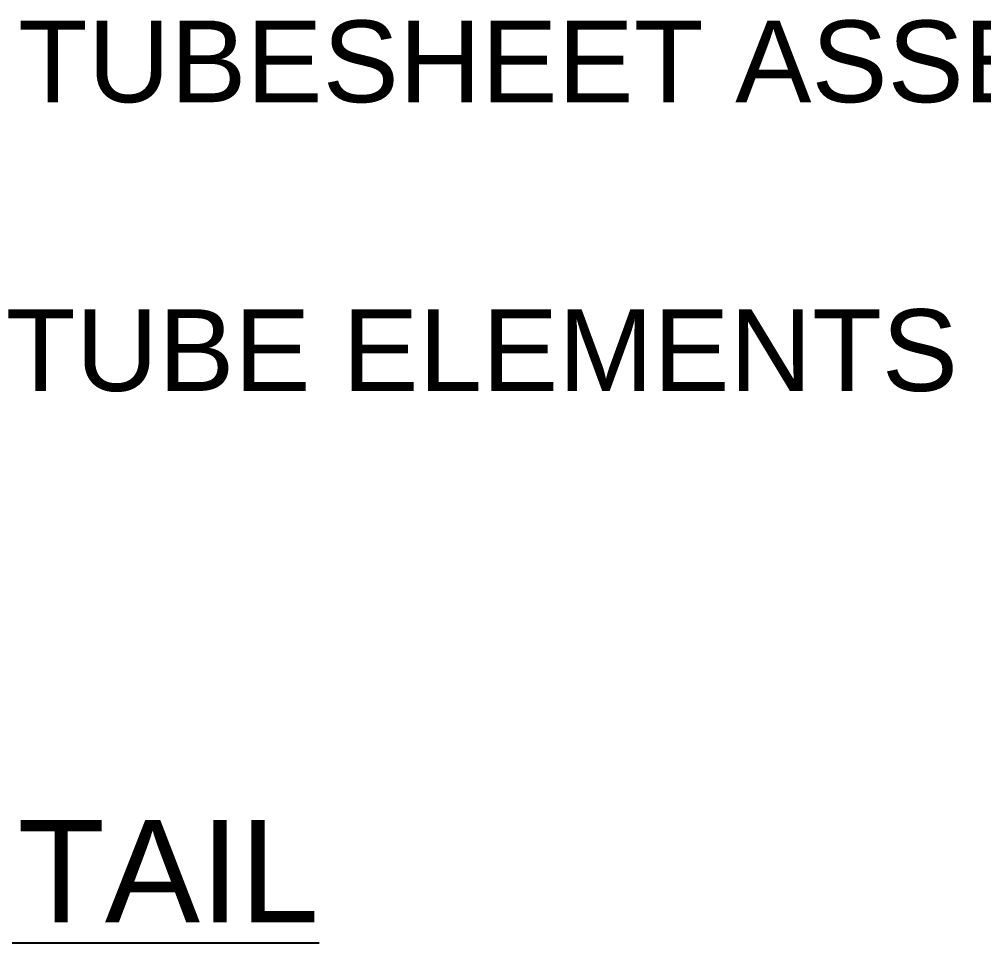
# Model space of a CAD drawing. Header units: inches. Extents: x 15 to 402, y 6 to 258.
# Drawn here: x 243.69 to 260.67, y 220.85 to 237.12 of the extents above; entities that cross this region are included whole.
import ezdxf

# ---------------------------------------------------------------- set-up
doc = ezdxf.new("R2010")
doc.units = ezdxf.units.IN
doc.header["$LTSCALE"] = 12
doc.header["$MEASUREMENT"] = 0
doc.layers.get('0').update_dxf_attribs({"lineweight": 25})
doc.layers.add('Symbol (ANSI)', color=7, linetype='Continuous', lineweight=25)
doc.styles.add('Note Text (ANSI)', font='arial.ttf')

# ---------------------------------------------------------------- blocks, each defined once
blk = doc.blocks.new('UPPER HEAD ADN ELEMENT DETAIL')
at = {"layer": 'Symbol (ANSI)', "color": 7, "char_height": 0.06, "attachment_point": 4, "style": 'Note Text (ANSI)'}
for s, insert in [('\\fArial|b0|i0;{\\H0.0600;TUBESHEET ASSEMBLY}', (0.62335, -0.08943)), ('\\fArial|b0|i0;{\\H0.0600;TUBE ELEMENTS}', (0.61449, -0.3014))]:
    blk.add_mtext(s, dxfattribs=dict(at, insert=insert))
at = {"layer": 'Symbol (ANSI)', "insert": (-0.08129, -0.64598), "char_height": 0.075, "width": 3.210713, "attachment_point": 2, "style": 'Note Text (ANSI)'}
blk.add_mtext('\\fArial|b0|i0;{\\H0.0750;\\LUPPER HEAD AND ELEMENT DETAIL}', dxfattribs=at)

msp = doc.modelspace()

# ---------------------------------------------------------------- block references
at = {"xscale": 24, "yscale": 24, "zscale": 24}
msp.add_blockref('UPPER HEAD ADN ELEMENT DETAIL', (228.70847, 238.51212), dxfattribs=at)

doc.saveas('drawing.dxf')
